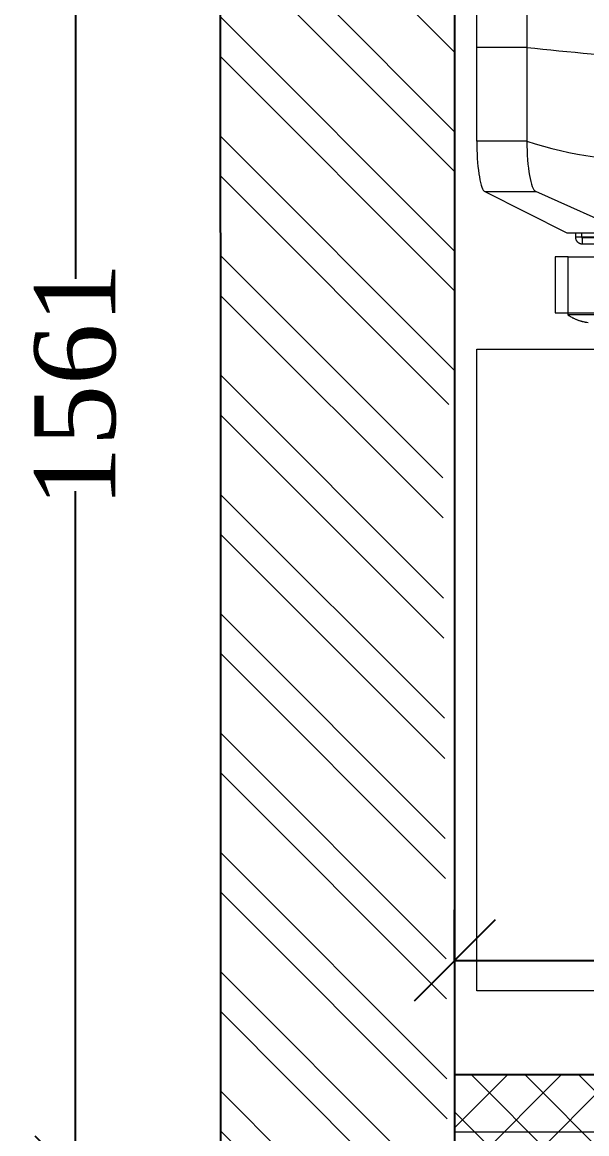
# Model space of a CAD drawing. Header units: millimetres. Extents: x 247811 to 254473, y -206991 to -192801.
# Drawn here: x 247902 to 248460, y -194862 to -193766 of the extents above; entities that cross this region are included whole.
import ezdxf

# ---------------------------------------------------------------- set-up
doc = ezdxf.new("R2010")
doc.units = ezdxf.units.MM
doc.header["$LTSCALE"] = 0.1
doc.header["$MEASUREMENT"] = 0
doc.header["$PDMODE"] = 3
doc.linetypes.add('a_p6_plan_L18$0$HIDDEN', pattern=[0.375, 0.25, -0.125])
for name, color, linetype, lineweight in [('A-DIM', 31, 'Continuous', 15), ('LENS_CURTAIN', 5, 'a_p6_plan_L18$0$HIDDEN', 9), ('LENS_FURNITURE', 13, 'Continuous', 9), ('LENS_HATCH', 251, 'Continuous', 5), ('LENS_HATCH_WALL', 251, 'Continuous', 5), ('LENS_PARTITION', 21, 'Continuous', 25)]:
    doc.layers.add(name, color=color, linetype=linetype, lineweight=lineweight)
doc.layers.add('wall', color=5, linetype='Continuous')
doc.styles.add('LK by Kuldeepak', font='times.ttf')
doc.dimstyles.new('LK BY KULDEEPAK', dxfattribs={"dimtxt": 80, "dimasz": 80, "dimexe": 50, "dimexo": 1, "dimtad": 0, "dimdec": 0, "dimtxsty": 'LK by Kuldeepak', "dimblk": 'OBLIQUE', "dimcen": 2.5, "dimclrd": 250, "dimclre": 250, "dimclrt": 256, "dimadec": 0, "dimazin": 0, "dimtfac": 1, "dimtdec": 0, "dimtmove": 0, "dimatfit": 3, "dimfxl": 1, "dimarcsym": 0})

# ---------------------------------------------------------------- blocks, each defined once
blk = doc.blocks.new('chr')
at = {"layer": 'LENS_FURNITURE'}
for points in [[(-147.1943452823907, 331.1256455461553), (-147.1943452823907, 380.5769559177861), (-151.5496397707611, 380.5495641275193), (-155.868411893025, 380.4491275675246), (-160.1324005834758, 380.2847768315114), (-164.2868219334632, 380.0565119194216), (-168.3225455321371, 379.7643328331469), (-172.1939183576032, 379.417370168172), (-175.8644182831049, 379.0064933290123), (-179.324914181605, 378.5499635048618), (-182.5480148121714, 378.0386501038447), (-185.4880669172853, 377.4725531241856), (-188.1450704988092, 376.8790643542597), (-190.491633602418, 376.2399226048728), (-192.5003649890422, 375.56425846598), (-194.1712641799822, 374.8612025405455), (-195.4860701132566, 374.1398854184954), (-196.4265212463215, 373.4003071072802), (-197.001748945564, 372.6515981986886), (-197.001748945564, 322.3967953379324)], [(-147.1943452823907, 380.5769559177861), (147.2308676522225, 380.5769559177861)], [(-54.76060680858791, 331.1256455461553), (-54.76060680858791, 380.5769559177861)], [(147.2308676522225, 331.1256455461553), (-147.1943452823907, 331.1256455461553)], [(-237.7881233915687, 231.2460509821831), (-197.001748945564, 322.3967953379324)], [(-261.5002822503448, 290.2023122571991), (-261.5002822503448, 303.1951510048821), (-316.4938646722585, 303.1951510048821), (-316.4938646722585, 290.2023122571991), (-261.5002822503448, 290.2023122571991), (-261.5002822503448, 187.0174417796661)], [(-316.4938646722585, 290.6953644652968), (-318.4934651684016, 290.6953644652968), (-318.7856443449855, 290.2753570306231), (-319.0686928685754, 289.8553495922243), (-319.3426107419655, 289.435342155688), (-319.8904467262328, 288.5770660897542), (-320.1461032964289, 288.1387974603276), (-320.4108905177563, 287.700528830901), (-320.9039425933734, 286.8239915720769), (-321.1504689883441, 286.3765923452738), (-321.3878642562777, 285.9291931203334), (-321.6161293489859, 285.4817938935303), (-321.8443942032755, 285.0252640693507), (-322.2826628480107, 284.1122044266085), (-322.492666637525, 283.6465440087486), (-322.702670189552, 283.1900141845981), (-322.9035435663536, 282.7243537649047), (-323.0952860536054, 282.2495627496973), (-323.2870283024386, 281.7839023318665), (-323.4696403760463, 281.3091113166592), (-323.816602983512, 280.3595292862446), (-323.9900844059885, 279.8756076736609), (-324.1453045271337, 279.4008166584536), (-324.4557447666303, 278.4329734332859), (-324.6018342357129, 277.9490518225648), (-324.7387932911515, 277.4559996144672), (-324.8757523465902, 276.9720780018833), (-325.0035805124789, 276.4790257937857), (-325.2409762572497, 275.4929213775904), (-325.4601104594767, 274.5068169613951), (-325.5514162583277, 274.0046341559209), (-325.6518529467285, 273.5115819478233), (-325.8983791042119, 272.0050335332635), (-326.0901215914637, 270.4984851205372)], [(-318.4934651684016, 240.6962183068681), (-318.4934651684016, 290.6953644652968)], [(-316.4938646722585, 290.2023122571991), (-316.4938646722585, 187.0174417796661)], [(-237.9707354661077, 230.1686405996734), (-237.9707354661077, 230.4151667065162), (-237.9707354661077, 290.9418905702769), (-237.9707354661077, 291.0423271302425), (-237.9616045765579, 291.1427636920707), (-237.943343273364, 291.2432002520654), (-237.9250824470073, 291.3345062183798), (-237.8976904936135, 291.4258121809981), (-237.8611681256443, 291.5262487428263), (-237.8246457595378, 291.6175547091407), (-237.7881233915687, 291.699730076245)], [(-237.9707354661077, 277.1729511237063), (-241.9973281733692, 277.1729511237063), (-241.9973281733692, 283.0804470272269), (-242.1890708990395, 283.0804470272269), (-242.572555873543, 283.0621858343365), (-242.7642983607948, 283.0439246414462), (-242.9560410864651, 283.016532853042), (-243.1386529225856, 282.9891410627752), (-243.3303954098374, 282.9526186751318), (-243.5130072459578, 282.9160962912137), (-243.7047497322783, 282.8704433080275), (-244.0699736420065, 282.7608761506854), (-244.2434548269957, 282.6969619765005), (-244.4260669015348, 282.6239172049099), (-244.7730295080692, 282.4778276617871), (-244.946510931477, 282.3956522928201), (-245.1199921155348, 282.304346330231), (-245.2843428868801, 282.2130403639167), (-245.6130444295705, 282.0121672420937), (-245.7682645497844, 281.9026000847225), (-245.9234849084169, 281.7839023318665), (-246.0695743765682, 281.6743351744953), (-246.2247944967821, 281.5465068224002), (-246.3617535531521, 281.4186784740014), (-246.5078430213034, 281.2908501237689), (-246.6448018383235, 281.1630217716447), (-246.7726300042123, 281.0169322285219), (-246.9004586469382, 280.8799732846091), (-247.028286812827, 280.7338837396237), (-247.1469848044216, 280.5877941964718), (-247.3661190066486, 280.2773539173068), (-247.4756861086935, 280.1130031812645), (-247.5761225586757, 279.9577830407361), (-247.6765592470765, 279.7843017092091), (-247.7678650459274, 279.6199509731668), (-247.9322160556912, 279.2729883082211), (-248.0783055238426, 278.9260256413836), (-248.2061336897313, 278.5608017835184), (-248.2609175983816, 278.3781898564775), (-248.3065706174821, 278.1955779275449), (-248.3522233972326, 278.0038354012358), (-248.3887457642704, 277.8212234723032), (-248.416137480177, 277.6294809478859), (-248.4435294345021, 277.4468690189533), (-248.4709211494774, 277.2551264926442), (-248.48005180154, 277.0633839663351), (-248.4983128663152, 276.871641440026), (-248.4983128663152, 276.6798989156086)], [(-242.4995111394673, 257.6517359141144), (-242.4995111394673, 276.6798989156086), (-248.4983128663152, 276.6798989156086), (-248.4983128663152, 257.6517359141144)], [(-242.4995111394673, 249.288109567482), (-242.462988534011, 249.4341991106048), (-242.353421671316, 249.5528968653525), (-242.1890708990395, 249.6076804421609), (-241.9973281733692, 249.6076804421609), (-241.9973281733692, 277.1729511237063), (-242.0521118436009, 277.1729511237063), (-242.0977648627013, 277.1638205281925), (-242.1525482935831, 277.1455593353021), (-242.2438543308526, 277.1090369495214), (-242.289507349953, 277.0816451610881), (-242.3351603681222, 277.0451227734447), (-242.3716824967414, 277.008600387664), (-242.3990746894851, 276.9720780018833), (-242.4538581203669, 276.8807720374316), (-242.4721194235608, 276.8351190561079), (-242.4903804883361, 276.7803354774369), (-242.4995111394673, 276.7346824961423), (-242.4995111394673, 276.6798989156086)], [(-237.9707354661077, 283.0804470272269), (-241.9973281733692, 283.0804470272269)]]:
    blk.add_lwpolyline(points, dxfattribs=at)
blk.add_lwpolyline([(-197.001748945564, 372.6515981986886), (-237.7881233915687, 291.699730076245), (-237.7881233915687, 231.2460509821831, 0.1104337528806687), (-237.9707354661077, 230.4151667065162), (-237.9707354661077, 199.4624447406095), (-237.9707354661077, 199.407661163772)], format="xyb", dxfattribs=at)
for centre, radius, start, end in [((247.3437575539574, 203.6344618745788), 414.6255135707222, 162.0922615221591, 181.0762253569658), ((4674.921226616948, -167.4734586097474), 4755.890170314926, 173.9821536600701, 175.5168892674016)]:
    blk.add_arc(centre, radius, start, end, dxfattribs=at)
blk.add_open_spline([(-147.185214869678, 331.1256455461553), (-173.1104475129396, 331.1268626547826), (-194.7351094987243, 327.3390411077707), (-196.9946135012433, 322.4022024771257)], degree=3, dxfattribs=at)
blk = doc.blocks.new('servgewrgtrs')
at = {"layer": 'LENS_FURNITURE'}
blk.add_lwpolyline([(119.4230440827086, -352.4817388160154), (119.4230440827086, -985.4817388160155), (-380.5769559172913, -985.4817388160155), (-380.5769559172913, -352.4817388160154)], close=True, dxfattribs=at)
at = {"layer": 'LENS_PARTITION', "rotation": 90.00000000000003}
blk.add_blockref('chr', (0, 0), dxfattribs=at)
blk = doc.blocks.new('A$C3d5c696c')
at = {"layer": 'LENS_HATCH_WALL', "ltscale": 12}
h = blk.add_hatch(dxfattribs=at)
h.set_pattern_fill('ANSI32', color=256, scale=222.0000000000001, angle=90.00000000000001, style=0)
h.set_pattern_definition([(135, (-1636301.919963287, -26491450.07034588), (-58.86663953378008, -58.86663953378011), []), (135, (-1636301.919963287, -26491410.8259196), (-58.86663953378008, -58.86663953378011), [])])
h.paths.add_polyline_path([(5255.054584998172, 3630.605022307486), (5026.203812600579, 3607.641486562789), (5181.956489784643, 2055.436247706413), (5410.807262179442, 2078.399783439934)])
h.paths.add_polyline_path([(5171.858001200948, 7060.920565526932), (4941.863526795525, 7059.326281208545), (4961.306863775942, 4254.39366942644), (5191.152518002316, 4277.457034427672)])
h.paths.add_polyline_path([(5153.870315119625, 9655.858222417535), (4923.875840715133, 9654.263938102871), (4934.58527231263, 8109.301055677235), (5164.579746718053, 8110.895339988173)])
h.paths.add_polyline_path([(5125.831706180237, 13700.76104404032), (-724.0277515524066, 13660.210769061), (-723.4588320623152, 10666.71892398596), (-496.0781637891195, 10666.71892398596), (-492.438992827665, 10666.74415012821), (-492.4389928295276, 10861.87232147157), (-504.7080503865145, 12631.82979842648), (-492.4389928285964, 12631.91484553739), (-492.4389928309246, 13431.81057896837), (4897.431516087614, 13469.17228531837), (4916.597586228977, 10704.23871256038), (5146.592060636729, 10705.83299687877)])
h.paths.add_polyline_path([(-492.4389928281307, 9616.718923985958), (-723.2592773283831, 9616.718923989685), (-722.964163867291, 8063.916201226414), (-492.4389928267337, 8065.514164242893)])
h.paths.add_polyline_path([(-492.438992827665, 7015.539389781654), (-722.7646143548191, 7013.943659283221), (-722.204159987159, 4064.992891017348), (-492.4389928267337, 4066.585585810243)])
edge = h.paths.add_edge_path()
edge.add_line((-268.8162598065101, 2359.953402034939), (-498.6704847391229, 2320.203560132533))
edge.add_line((-498.67048473889, 2320.203560132533), (1.609442284796386, 0.5203044377267361))
edge.add_line((1.609442281536757, 0.5203044414520264), (221.4580362869892, 71.59349635988474))
edge.add_line((221.4580362867564, 71.59349635988474), (-268.8162598060444, 2359.953402038664))
at = {"layer": 'wall', "color": 1}
for points in [[(5146.592060636729, 10705.83299687877), (5125.831706180237, 13700.76104404032), (-724.0277515524066, 13660.210769061), (-722.0701047214679, 3359.632360078395)], [(4916.597586228977, 10704.23871256038), (4897.431516087614, 13469.17228531837), (-492.4389928309246, 13431.81057896837), (-492.4389928267337, 3400.066097542643)]]:
    blk.add_lwpolyline(points, dxfattribs=at)
blk = doc.blocks.new('_Oblique')
at = {"color": 0, "linetype": 'ByBlock', "lineweight": -2}
blk.add_line((-0.5, -0.5), (0.5, 0.5), dxfattribs=at)
blk = doc.blocks.new('*D56')
at = {"layer": 'A-DIM', "color": 250, "lineweight": -2, "transparency": 16777216}
for p, q in [((247955.1169820791, -193342.9536921544), (247904.9369820791, -193342.9536921544)), ((247954.9369820791, -193342.9536921544), (247954.9369820791, -194018.9698431987)), ((247954.9369820791, -194904.2244585546), (247954.9369820791, -194228.2083075102)), ((247955.1169820791, -194904.2244585546), (247904.9369820791, -194904.2244585546))]:
    blk.add_line(p, q, dxfattribs=at)
at = {"layer": 'Defpoints', "color": 0, "transparency": 16777216}
for p in [(247954.9369820791, -193342.9536921544), (248329.440921557, -193342.9536921544), (248329.4409215576, -194904.2244585546)]:
    blk.add_point(p, dxfattribs=at)
at = {"layer": 'A-DIM', "color": 250, "lineweight": -2, "transparency": 16777216, "xscale": 80, "yscale": 80, "zscale": 80}
for p, rotation in [((247954.9369820791, -193342.9536921544), 90), ((247954.9369820791, -194904.2244585546), 270)]:
    blk.add_blockref('_Oblique', p, dxfattribs=dict(at, rotation=rotation))
at = {"layer": 'A-DIM', "transparency": 16777216, "insert": (247954.936982079, -194123.5890753545), "char_height": 80, "attachment_point": 5, "rotation": 90, "style": 'LK by Kuldeepak'}
blk.add_mtext('1561', dxfattribs=at)
blk = doc.blocks.new('*D113')
at = {"layer": 'A-DIM', "color": 250, "lineweight": -2, "transparency": 16777216}
for p, q in [((248329.4409215587, -194691.5392696157), (248329.4409215587, -194641.3592696157)), ((249879.4409215587, -194691.5392696157), (249879.4409215587, -194641.3592696157)), ((248329.4409215587, -194691.3592696157), (248994.7171472256, -194691.3592696157)), ((249879.4409215587, -194691.3592696157), (249214.1646958918, -194691.3592696157))]:
    blk.add_line(p, q, dxfattribs=at)
at = {"layer": 'Defpoints', "color": 0, "transparency": 16777216}
for p in [(248329.4409215587, -194691.3592696157), (248329.4409215587, -194804.2244585546), (249879.4409215587, -194804.2244585546)]:
    blk.add_point(p, dxfattribs=at)
at = {"layer": 'A-DIM', "color": 250, "lineweight": -2, "transparency": 16777216, "xscale": 80, "yscale": 80, "zscale": 80, "rotation": 180}
blk.add_blockref('_Oblique', (248329.4409215587, -194691.3592696157), dxfattribs=at)
at = {"layer": 'A-DIM', "color": 250, "lineweight": -2, "transparency": 16777216, "xscale": 80, "yscale": 80, "zscale": 80}
blk.add_blockref('_Oblique', (249879.4409215587, -194691.3592696157), dxfattribs=at)
at = {"layer": 'A-DIM', "transparency": 16777216, "insert": (249104.4409215587, -194691.3592696157), "char_height": 80, "attachment_point": 5, "style": 'LK by Kuldeepak'}
blk.add_mtext('1550', dxfattribs=at)

msp = doc.modelspace()

# ---------------------------------------------------------------- hatches: boundary and pattern name
at = {"layer": 'LENS_HATCH'}
h = msp.add_hatch(dxfattribs=at)
h.set_pattern_fill('ANSI37', color=256, scale=300, angle=270)
h.set_pattern_definition([(315, (7647.000417641364, -84.85926961572841), (26.51650429449554, 26.51650429449553), []), (45, (7647.000417641364, -84.85926961572841), (-26.51650429449553, 26.51650429449554), [])])
h.paths.add_polyline_path([(250629.4409215587, -194904.2244585546), (250629.5159346971, -193327.0099459952), (250729.5135163503, -193326.3167790119), (250729.4409215587, -194904.2244585546)])
h.paths.add_polyline_path([(250729.4409215587, -195670.5919858055), (250729.4409215587, -195770.5919858055), (253736.0524381759, -195770.6814585871), (253735.7058629567, -195670.6838609903)])
h.paths.add_polyline_path([(250729.4409215587, -197242.953692155), (250729.4409215587, -195670.5919858055), (250629.4409215587, -195670.5919858055), (250629.4409215587, -197242.953692155)])
h.paths.add_polyline_path([(252135.4190298567, -197342.9536921555), (252135.4190298567, -197242.9536921555), (250629.4409215587, -197242.9536921548), (250629.4409215587, -197342.9536921548)])
h.paths.add_polyline_path([(249779.4409215587, -196492.9536921548), (249779.4409215587, -194904.9176423008), (249879.4409215587, -194904.2244585546), (249879.4409215587, -196492.9536921548)])
h.paths.add_polyline_path([(248329.4409215587, -197242.9536921548), (249879.4409215587, -197242.9536921548), (249879.4409215587, -197342.9536921548), (248329.4409215587, -197342.9536921548)])
h.paths.add_polyline_path([(249879.4409215587, -194804.2244585546), (248329.4409215587, -194804.2244585546), (248329.4409215587, -194904.2244585546), (249879.4409215587, -194904.2244585546)])
h.paths.add_polyline_path([(252885.4190298567, -197242.9536921555), (252885.4190298567, -197342.9536921555), (253747.2977656337, -197342.9536921548), (253746.6045818876, -197242.9536921548)])

# ---------------------------------------------------------------- linework, layer by layer
at = {"layer": 'LENS_CURTAIN', "ltscale": 5}
msp.add_lwpolyline([(248329.4409215587, -193342.9536921543), (248329.4409215587, -194860.2244584656), (248779.4409215587, -194860.2244584656), (248779.4409215587, -193342.9536921543)], close=True, dxfattribs=at)
at = {"layer": 'LENS_PARTITION'}
msp.add_lwpolyline([(249879.4409215587, -194804.2244585546), (248329.4409215587, -194804.2244585546), (248329.4409215587, -194904.2244585546), (249879.4409215587, -194904.2244585546)], close=True, dxfattribs=at)

# ---------------------------------------------------------------- block references
msp.add_blockref('servgewrgtrs', (248731.877205054, -193735.875366173), dxfattribs=at)
at = {"layer": 'wall', "color": 1}
msp.add_blockref('A$C3d5c696c', (248821.8799143878, -206774.7642711227), dxfattribs=at)

# ---------------------------------------------------------------- dimensions: what is measured, and where the dimension line sits
at = {"layer": 'A-DIM'}
dim = msp.add_linear_dim(base=(247954.9369820791, -193342.9536921544), p1=(248329.4409215575, -194904.2244585546), p2=(248329.4409215568, -193342.9536921543), angle=90, dimstyle='LK BY KULDEEPAK', override={"dimtmove": 1, "dimfxl": 0.18, "dimfxlon": 1, "dimarcsym": 1}, dxfattribs=at)
dim.commit()
dim.dimension.update_dxf_attribs({"geometry": '*D56', "text_midpoint": (247954.936982079, -194123.5890753545)})
dim = msp.add_linear_dim(base=(248329.4409215587, -194691.3592696157), p1=(249879.4409215587, -194804.2244585546), p2=(248329.4409215587, -194804.2244585546), dimstyle='LK BY KULDEEPAK', override={"dimfxl": 0.18, "dimfxlon": 1, "dimarcsym": 1}, dxfattribs=at)
dim.commit()
dim.dimension.update_dxf_attribs({"geometry": '*D113', "text_midpoint": (249104.4409215587, -194691.3592696157)})

doc.saveas('drawing.dxf')
